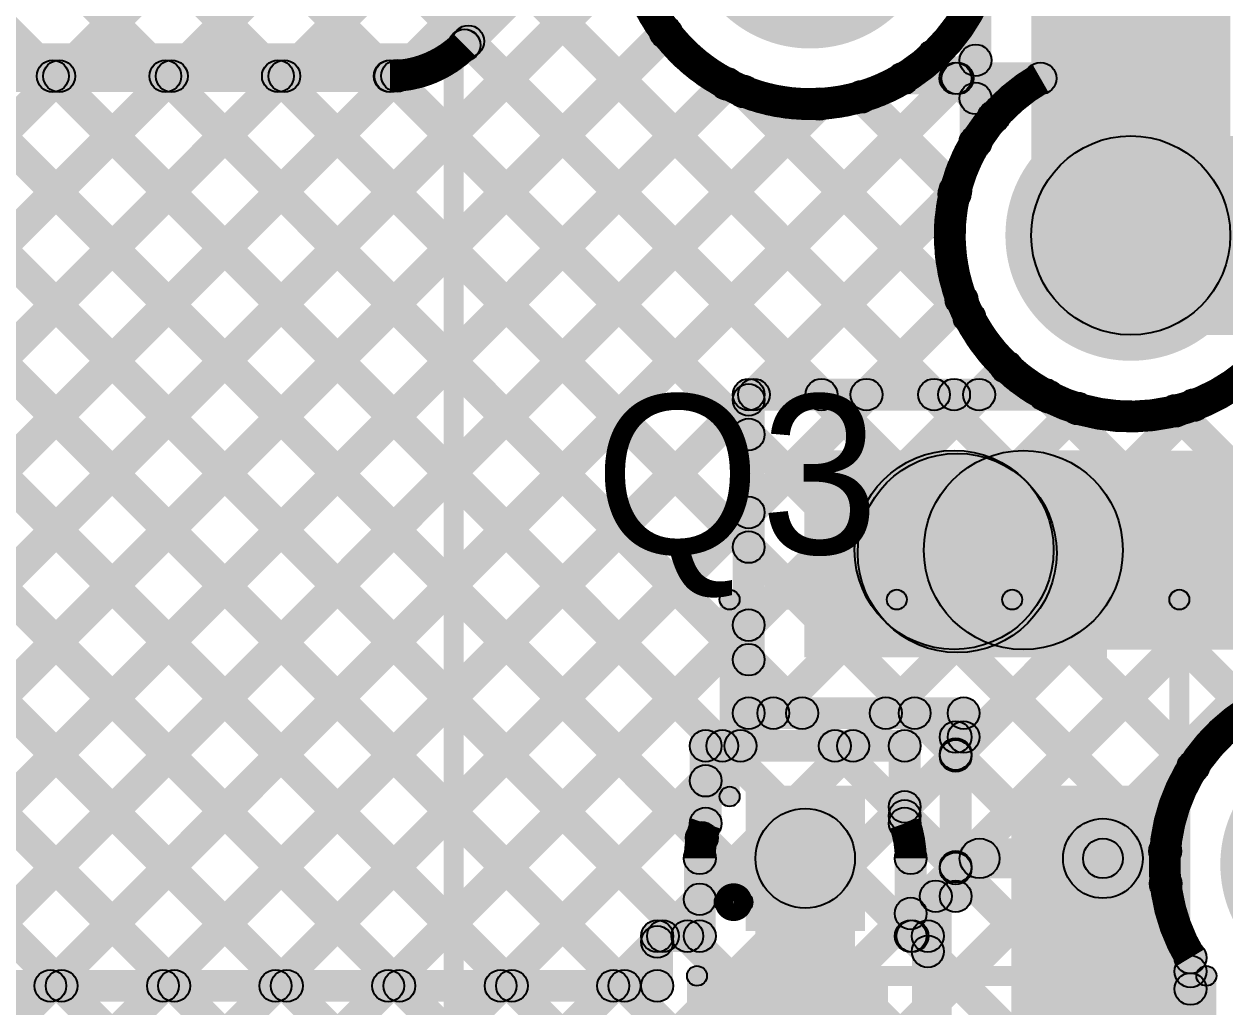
# Model space of a CAD drawing. Header units: millimetres. Extents: x 0.01 to 3.4, y 0.01 to 2.05.
# Drawn here: x 2.6519 to 2.9537, y 0.5452 to 0.7921 of the extents above; entities that cross this region are included whole.
import ezdxf

# ---------------------------------------------------------------- set-up
doc = ezdxf.new("R2010")
doc.units = ezdxf.units.MM
doc.header["$MEASUREMENT"] = 0
for name, color, linetype in [('BottomLayer', 5, 'Continuous'), ('TopLayer', 1, 'Continuous'), ('TopOverlay', 2, 'Continuous'), ('TopPaste', 8, 'Continuous'), ('TopSolder', 216, 'Continuous'), ('ViaHoleLayer', 16, 'Continuous')]:
    doc.layers.add(name, color=color, linetype=linetype)

# ---------------------------------------------------------------- blocks, each defined once
blk = doc.blocks.new('ESP8285_6')
at = {"layer": 'TopOverlay'}
h = blk.add_hatch(color=2, dxfattribs=at)
edge = h.paths.add_edge_path()
edge.add_arc((-0.16154, 1.61823), 0.0025, 0, 360)
h = blk.add_hatch(color=2, dxfattribs=at)
edge = h.paths.add_edge_path()
edge.add_arc((-0.16154, 1.61823), 0.0025, 0, 360)
for points in [[(-0.16154, 1.61573), (-0.16154, 1.62073), (0.567, 1.62073), (0.567, 1.61573)], [(-0.15904, -0.055), (-0.16404, -0.055), (-0.16404, 1.61823), (-0.15904, 1.61823)]]:
    blk.add_hatch(color=2, dxfattribs=at).paths.add_polyline_path(points)
blk.add_circle((-0.16154, 1.61823), 0.0025, dxfattribs=at)
blk.add_circle((-0.16154, 1.61823), 0.0025, dxfattribs=at)
blk = doc.blocks.new('RES_0805_52')
at = {"layer": 'TopLayer'}
for points in [[(-0.06, 0.025), (-0.02, 0.025), (-0.02, -0.025), (-0.06, -0.025)], [(0.02, 0.025), (0.06, 0.025), (0.06, -0.025), (0.02, -0.025)]]:
    blk.add_hatch(color=1, dxfattribs=at).paths.add_polyline_path(points)
at = {"layer": 'TopOverlay'}
h = blk.add_hatch(color=2, dxfattribs=at)
edge = h.paths.add_edge_path()
edge.add_arc((-0.064, 0.029), 0.0025, 0, 360)
h = blk.add_hatch(color=2, dxfattribs=at)
edge = h.paths.add_edge_path()
edge.add_arc((-0.064, 0.029), 0.0025, 0, 360)
for points in [[(0.064, 0.0315), (0.064, 0.0265), (-0.064, 0.0265), (-0.064, 0.0315)], [(-0.0665, 0.029), (-0.0615, 0.029), (-0.0615, -0.029), (-0.0665, -0.029)], [(0.0615, 0.029), (0.0665, 0.029), (0.0665, -0.029), (0.0615, -0.029)], [(0.064, -0.0265), (0.064, -0.0315), (-0.064, -0.0315), (-0.064, -0.0265)]]:
    blk.add_hatch(color=2, dxfattribs=at).paths.add_polyline_path(points)
h = blk.add_hatch(color=2, dxfattribs=at)
edge = h.paths.add_edge_path()
edge.add_arc((0.064, 0.029), 0.0025, 0, 360)
h = blk.add_hatch(color=2, dxfattribs=at)
edge = h.paths.add_edge_path()
edge.add_arc((0.064, 0.029), 0.0025, 0, 360)
h = blk.add_hatch(color=2, dxfattribs=at)
edge = h.paths.add_edge_path()
edge.add_arc((-0.064, -0.029), 0.0025, 0, 360)
h = blk.add_hatch(color=2, dxfattribs=at)
edge = h.paths.add_edge_path()
edge.add_arc((-0.064, -0.029), 0.0025, 0, 360)
h = blk.add_hatch(color=2, dxfattribs=at)
edge = h.paths.add_edge_path()
edge.add_arc((0.064, -0.029), 0.0025, 0, 360)
h = blk.add_hatch(color=2, dxfattribs=at)
edge = h.paths.add_edge_path()
edge.add_arc((0.064, -0.029), 0.0025, 0, 360)
at = {"layer": 'TopPaste'}
for points in [[(-0.06, 0.025), (-0.02, 0.025), (-0.02, -0.025), (-0.06, -0.025)], [(0.02, 0.025), (0.06, 0.025), (0.06, -0.025), (0.02, -0.025)]]:
    blk.add_hatch(color=8, dxfattribs=at).paths.add_polyline_path(points)
at = {"layer": 'TopSolder'}
for points in [[(-0.064, 0.029), (-0.016, 0.029), (-0.016, -0.029), (-0.064, -0.029)], [(0.016, 0.029), (0.064, 0.029), (0.064, -0.029), (0.016, -0.029)]]:
    blk.add_hatch(color=216, dxfattribs=at).paths.add_polyline_path(points)
at = {"layer": 'TopOverlay'}
for centre in [(-0.064, 0.029), (-0.064, 0.029), (0.064, 0.029), (0.064, 0.029), (-0.064, -0.029), (-0.064, -0.029), (0.064, -0.029), (0.064, -0.029)]:
    blk.add_circle(centre, 0.0025, dxfattribs=at)
blk = doc.blocks.new('SQ2308CES_T1_BE3_57')
at = {"layer": 'TopLayer'}
for points in [[(0.0264, 0.09173), (0.04841, 0.09173), (0.04841, 0.06323), (0.0264, 0.06323)], [(-0.011, 0.01425), (0.011, 0.01425), (0.011, -0.01425), (-0.011, -0.01425)], [(0.0638, 0.01425), (0.08581, 0.01425), (0.08581, -0.01425), (0.0638, -0.01425)]]:
    blk.add_hatch(color=1, dxfattribs=at).paths.add_polyline_path(points)
at = {"layer": 'TopOverlay'}
h = blk.add_hatch(color=2, dxfattribs=at)
edge = h.paths.add_edge_path()
edge.add_arc((-0.019, 0.065), 0.0025, 0, 360)
h = blk.add_hatch(color=2, dxfattribs=at)
edge = h.paths.add_edge_path()
edge.add_arc((-0.019, 0.065), 0.0025, 0, 360)
for points in [[(-0.019, 0.0625), (-0.019, 0.0675), (0.023, 0.0675), (0.023, 0.0625)], [(0.052, 0.0625), (0.052, 0.0675), (0.094, 0.0675), (0.094, 0.0625)], [(-0.0165, 0.01552), (-0.0215, 0.01552), (-0.0215, 0.065), (-0.0165, 0.065)], [(0.0965, 0.01552), (0.0915, 0.01552), (0.0915, 0.065), (0.0965, 0.065)]]:
    blk.add_hatch(color=2, dxfattribs=at).paths.add_polyline_path(points)
h = blk.add_hatch(color=2, dxfattribs=at)
edge = h.paths.add_edge_path()
edge.add_arc((0.023, 0.065), 0.0025, 0, 360)
h = blk.add_hatch(color=2, dxfattribs=at)
edge = h.paths.add_edge_path()
edge.add_arc((0.052, 0.065), 0.0025, 0, 360)
h = blk.add_hatch(color=2, dxfattribs=at)
edge = h.paths.add_edge_path()
edge.add_arc((0.094, 0.065), 0.0025, 0, 360)
h = blk.add_hatch(color=2, dxfattribs=at)
edge = h.paths.add_edge_path()
edge.add_arc((0.094, 0.065), 0.0025, 0, 360)
h = blk.add_hatch(color=2, dxfattribs=at)
edge = h.paths.add_edge_path()
edge.add_arc((-0.019, 0.01552), 0.0025, 0, 360)
h = blk.add_hatch(color=2, dxfattribs=at)
edge = h.paths.add_edge_path()
edge.add_arc((0.094, 0.01552), 0.0025, 0, 360)
h = blk.add_hatch(color=2, dxfattribs=at)
edge = h.paths.add_edge_path()
edge.add_arc((-0.02024, -0.011), 0.0025, 0, 360)
h = blk.add_hatch(color=2, dxfattribs=at)
edge = h.paths.add_edge_path()
edge.add_arc((-0.01576, -0.011), 0.0025, 0, 360)
at = {"layer": 'TopPaste'}
for points in [[(0.0264, 0.09173), (0.04841, 0.09173), (0.04841, 0.06323), (0.0264, 0.06323)], [(-0.011, 0.01425), (0.011, 0.01425), (0.011, -0.01425), (-0.011, -0.01425)], [(0.0638, 0.01425), (0.08581, 0.01425), (0.08581, -0.01425), (0.0638, -0.01425)]]:
    blk.add_hatch(color=8, dxfattribs=at).paths.add_polyline_path(points)
at = {"layer": 'TopSolder'}
for points in [[(0.0224, 0.09573), (0.05241, 0.09573), (0.05241, 0.05923), (0.0224, 0.05923)], [(-0.015, 0.01825), (0.015, 0.01825), (0.015, -0.01825), (-0.015, -0.01825)], [(0.0598, 0.01825), (0.08981, 0.01825), (0.08981, -0.01825), (0.0598, -0.01825)]]:
    blk.add_hatch(color=216, dxfattribs=at).paths.add_polyline_path(points)
at = {"layer": 'TopOverlay', "const_width": 0.005}
blk.add_lwpolyline([(-0.01576, -0.011, 1), (-0.02024, -0.011, 1)], format="xyb", close=True, dxfattribs=at)
at = {"layer": 'TopOverlay'}
for centre in [(-0.019, 0.065), (-0.019, 0.065), (0.023, 0.065), (0.052, 0.065), (0.094, 0.065), (0.094, 0.065), (-0.019, 0.01552), (0.094, 0.01552), (-0.02024, -0.011), (-0.01576, -0.011)]:
    blk.add_circle(centre, 0.0025, dxfattribs=at)

msp = doc.modelspace()

# ---------------------------------------------------------------- hatches: boundary and pattern name
at = {"layer": 'BottomLayer'}
for points in [[(2.40603, 1.16788), (2.41169, 1.17353), (2.96278, 0.62245), (2.95712, 0.61679)], [(2.39189, 1.15374), (2.39755, 1.15939), (2.94854, 0.6084), (2.94288, 0.60274)], [(2.37775, 1.13959), (2.3834, 1.14525), (2.94146, 0.5872), (2.9358, 0.58154)], [(2.36361, 1.12545), (2.36926, 1.13111), (2.94783, 0.55254), (2.94217, 0.54688)], [(2.34946, 1.11131), (2.35512, 1.11697), (2.94783, 0.52426), (2.94217, 0.5186)], [(2.33532, 1.09717), (2.34098, 1.10282), (2.94783, 0.49597), (2.94217, 0.49032)], [(2.32118, 1.08302), (2.32684, 1.08868), (2.94783, 0.46769), (2.94217, 0.46203)], [(2.39357, 0.11017), (2.38791, 0.11583), (3.35917, 1.08709), (3.36483, 1.08143)], [(2.30704, 1.06888), (2.31269, 1.07454), (2.94783, 0.4394), (2.94217, 0.43375)], [(2.2929, 1.05474), (2.29855, 1.0604), (2.94783, 0.41112), (2.94217, 0.40547)], [(2.42185, 0.11017), (2.4162, 0.11583), (3.35917, 1.0588), (3.36483, 1.05315)], [(2.27875, 1.0406), (2.28441, 1.04626), (2.94201, 0.38866), (2.93635, 0.383)], [(2.955, 0.739), (2.905, 0.739), (2.905, 1.04555), (2.955, 1.04555)], [(2.45014, 0.11017), (2.44448, 0.11583), (3.35917, 1.03052), (3.36483, 1.02486)], [(2.27717, 1.0139), (2.28283, 1.01955), (3.26355, 0.03883), (3.2579, 0.03317)], [(2.28362, 0.97916), (2.28928, 0.98482), (3.23527, 0.03883), (3.22961, 0.03317)], [(2.27702, 0.95749), (2.28267, 0.96314), (3.20699, 0.03883), (3.20133, 0.03317)], [(2.2631, 0.94311), (2.26876, 0.94877), (3.1787, 0.03883), (3.17304, 0.03317)], [(1.99759, 0.11017), (1.99193, 0.11583), (2.74397, 0.86787), (2.74963, 0.86221)], [(2.02587, 0.11017), (2.02022, 0.11583), (2.75812, 0.85373), (2.76377, 0.84807)], [(2.05416, 0.11017), (2.0485, 0.11583), (2.77226, 0.83959), (2.77792, 0.83393)], [(2.08244, 0.11017), (2.07678, 0.11583), (2.7864, 0.82545), (2.79206, 0.81979)], [(2.11073, 0.11017), (2.10507, 0.11583), (2.80054, 0.8113), (2.8062, 0.80565)], [(2.895, 0.76243), (2.887, 0.76243), (2.887, 0.79893), (2.895, 0.79893)], [(2.13901, 0.11017), (2.13335, 0.11583), (2.81034, 0.79281), (2.81599, 0.78716)], [(2.22386, 0.11017), (2.21821, 0.11583), (2.88817, 0.78579), (2.89383, 0.78014)], [(2.87753, 0.78123), (2.88318, 0.78689), (2.89383, 0.77625), (2.88817, 0.77059)], [(2.16729, 0.11017), (2.16164, 0.11583), (2.82568, 0.77987), (2.83134, 0.77422)], [(2.82989, 0.7723), (2.83555, 0.77796), (2.89225, 0.72126), (2.88659, 0.7156)], [(2.8595, 0.77098), (2.86515, 0.77664), (2.88874, 0.75305), (2.88308, 0.7474)], [(2.19558, 0.11017), (2.18992, 0.11583), (2.84893, 0.77483), (2.85458, 0.76918)], [(2.25215, 0.11017), (2.24649, 0.11583), (2.88288, 0.75222), (2.88853, 0.74656)], [(2.28043, 0.11017), (2.27477, 0.11583), (2.88463, 0.72569), (2.89029, 0.72003)], [(2.30872, 0.11017), (2.30306, 0.11583), (2.89596, 0.70873), (2.90162, 0.70307)], [(2.9066, 0.69559), (2.91226, 0.70125), (2.98426, 0.62925), (2.9786, 0.62359)], [(2.337, 0.11017), (2.33134, 0.11583), (2.91384, 0.69833), (2.9195, 0.69267)], [(2.36528, 0.11017), (2.35963, 0.11583), (2.94296, 0.69916), (2.94862, 0.6935)], [(2.9384, 0.69208), (2.94405, 0.69774), (3.36483, 0.27696), (3.35917, 0.27131)], [(2.47842, 0.11017), (2.47276, 0.11583), (2.93593, 0.579), (2.94159, 0.57334)], [(2.50671, 0.11017), (2.50105, 0.11583), (2.94217, 0.55695), (2.94783, 0.55129)], [(2.949, 0.40143), (2.941, 0.40143), (2.941, 0.55757), (2.949, 0.55757)]]:
    msp.add_hatch(color=5, dxfattribs=at).paths.add_polyline_path(points)
h = msp.add_hatch(color=5, dxfattribs=at)
edge = h.paths.add_edge_path()
edge.add_arc((2.84944, 0.81744), 0.0315, 0, 360)
h = msp.add_hatch(color=5, dxfattribs=at)
edge = h.paths.add_edge_path()
edge.add_arc((2.81316, 0.78998), 0.004, 0, 360)
h = msp.add_hatch(color=5, dxfattribs=at)
edge = h.paths.add_edge_path()
edge.add_arc((2.88036, 0.78406), 0.004, 0, 360)
h = msp.add_hatch(color=5, dxfattribs=at)
edge = h.paths.add_edge_path()
edge.add_arc((2.891, 0.78297), 0.004, 0, 360)
h = msp.add_hatch(color=5, dxfattribs=at)
edge = h.paths.add_edge_path()
edge.add_arc((2.82851, 0.77705), 0.004, 0, 360)
h = msp.add_hatch(color=5, dxfattribs=at)
edge = h.paths.add_edge_path()
edge.add_arc((2.83272, 0.77513), 0.004, 0, 360)
h = msp.add_hatch(color=5, dxfattribs=at)
edge = h.paths.add_edge_path()
edge.add_arc((2.85175, 0.772), 0.004, 0, 360)
h = msp.add_hatch(color=5, dxfattribs=at)
edge = h.paths.add_edge_path()
edge.add_arc((2.86233, 0.77381), 0.004, 0, 360)
h = msp.add_hatch(color=5, dxfattribs=at)
edge = h.paths.add_edge_path()
edge.add_arc((2.891, 0.77342), 0.004, 0, 360)
h = msp.add_hatch(color=5, dxfattribs=at)
edge = h.paths.add_edge_path()
edge.add_arc((2.93, 0.739), 0.0315, 0, 360)
h = msp.add_hatch(color=5, dxfattribs=at)
edge = h.paths.add_edge_path()
edge.add_arc((2.891, 0.76243), 0.004, 0, 360)
h = msp.add_hatch(color=5, dxfattribs=at)
edge = h.paths.add_edge_path()
edge.add_arc((2.891, 0.76243), 0.004, 0, 360)
h = msp.add_hatch(color=5, dxfattribs=at)
edge = h.paths.add_edge_path()
edge.add_arc((2.93, 0.739), 0.025, 0, 360)
h = msp.add_hatch(color=5, dxfattribs=at)
edge = h.paths.add_edge_path()
edge.add_arc((2.88571, 0.74939), 0.004, 0, 360)
h = msp.add_hatch(color=5, dxfattribs=at)
edge = h.paths.add_edge_path()
edge.add_arc((2.88591, 0.75022), 0.004, 0, 360)
h = msp.add_hatch(color=5, dxfattribs=at)
edge = h.paths.add_edge_path()
edge.add_arc((2.88746, 0.72286), 0.004, 0, 360)
h = msp.add_hatch(color=5, dxfattribs=at)
edge = h.paths.add_edge_path()
edge.add_arc((2.88942, 0.71843), 0.004, 0, 360)
h = msp.add_hatch(color=5, dxfattribs=at)
edge = h.paths.add_edge_path()
edge.add_arc((2.89879, 0.7059), 0.004, 0, 360)
h = msp.add_hatch(color=5, dxfattribs=at)
edge = h.paths.add_edge_path()
edge.add_arc((2.90943, 0.69842), 0.004, 0, 360)
h = msp.add_hatch(color=5, dxfattribs=at)
edge = h.paths.add_edge_path()
edge.add_arc((2.94579, 0.69633), 0.004, 0, 360)
h = msp.add_hatch(color=5, dxfattribs=at)
edge = h.paths.add_edge_path()
edge.add_arc((2.91667, 0.6955), 0.004, 0, 360)
h = msp.add_hatch(color=5, dxfattribs=at)
edge = h.paths.add_edge_path()
edge.add_arc((2.94122, 0.69491), 0.004, 0, 360)
h = msp.add_hatch(color=5, dxfattribs=at)
edge = h.paths.add_edge_path()
edge.add_arc((2.94571, 0.60557), 0.004, 0, 360)
h = msp.add_hatch(color=5, dxfattribs=at)
edge = h.paths.add_edge_path()
edge.add_arc((2.984, 0.581), 0.0315, 0, 360)
h = msp.add_hatch(color=5, dxfattribs=at)
edge = h.paths.add_edge_path()
edge.add_arc((2.93863, 0.58437), 0.004, 0, 360)
h = msp.add_hatch(color=5, dxfattribs=at)
edge = h.paths.add_edge_path()
edge.add_arc((2.93876, 0.57617), 0.004, 0, 360)
h = msp.add_hatch(color=5, dxfattribs=at)
edge = h.paths.add_edge_path()
edge.add_arc((2.945, 0.55757), 0.004, 0, 360)
h = msp.add_hatch(color=5, dxfattribs=at)
edge = h.paths.add_edge_path()
edge.add_arc((2.945, 0.55757), 0.004, 0, 360)
h = msp.add_hatch(color=5, dxfattribs=at)
edge = h.paths.add_edge_path()
edge.add_arc((2.945, 0.55412), 0.004, 0, 360)
h = msp.add_hatch(color=5, dxfattribs=at)
edge = h.paths.add_edge_path()
edge.add_arc((2.945, 0.54971), 0.004, 0, 360)
at = {"layer": 'TopLayer'}
h = msp.add_hatch(color=1, dxfattribs=at)
edge = h.paths.add_edge_path()
edge.add_arc((2.84944, 0.81744), 0.0315, 0, 360)
for points in [[(2.76543, 0.78397), (2.75977, 0.78962), (2.80285, 0.8327), (2.80851, 0.82704)], [(2.54823, 0.54767), (2.54257, 0.55333), (2.80178, 0.81254), (2.80744, 0.80688)], [(2.77486, 0.79905), (2.78051, 0.80471), (2.88339, 0.70183), (2.87774, 0.69617)], [(2.57651, 0.54767), (2.57085, 0.55333), (2.81034, 0.79281), (2.81599, 0.78716)], [(2.76071, 0.78491), (2.76637, 0.79057), (2.85511, 0.70183), (2.84945, 0.69617)], [(2.2255, 0.775), (2.2255, 0.783), (2.74383, 0.783), (2.74383, 0.775)], [(2.43509, 0.54767), (2.42943, 0.55333), (2.65793, 0.78183), (2.66359, 0.77617)], [(2.43004, 0.77617), (2.4357, 0.78183), (2.6642, 0.55333), (2.65854, 0.54767)], [(2.46337, 0.54767), (2.45772, 0.55333), (2.68622, 0.78183), (2.69187, 0.77617)], [(2.45833, 0.77617), (2.46399, 0.78183), (2.69249, 0.55333), (2.68683, 0.54767)], [(2.49166, 0.54767), (2.486, 0.55333), (2.7145, 0.78183), (2.72016, 0.77617)], [(2.48661, 0.77617), (2.49227, 0.78183), (2.72077, 0.55333), (2.71511, 0.54767)], [(2.51994, 0.54767), (2.51428, 0.55333), (2.74285, 0.78189), (2.74851, 0.77624)], [(2.5149, 0.77617), (2.52055, 0.78183), (2.74905, 0.55333), (2.7434, 0.54767)], [(2.54318, 0.77617), (2.54884, 0.78183), (2.77734, 0.55333), (2.77168, 0.54767)], [(2.57147, 0.77617), (2.57712, 0.78183), (2.80562, 0.55333), (2.79997, 0.54767)], [(2.59975, 0.77617), (2.6054, 0.78183), (2.8214, 0.56583), (2.81575, 0.56017)], [(2.62803, 0.77617), (2.63369, 0.78183), (2.82503, 0.59049), (2.81937, 0.58483)], [(2.65632, 0.77617), (2.66197, 0.78183), (2.8302, 0.6136), (2.82454, 0.60794)], [(2.6846, 0.77617), (2.69026, 0.78183), (2.83683, 0.63526), (2.83117, 0.6296)], [(2.71288, 0.77617), (2.71854, 0.78183), (2.83683, 0.66354), (2.83117, 0.65788)], [(2.74117, 0.77617), (2.74683, 0.78183), (2.83683, 0.69183), (2.83117, 0.68617)], [(2.87287, 0.77444), (2.87287, 0.78244), (2.90732, 0.78244), (2.90732, 0.77444)], [(2.60479, 0.54767), (2.59914, 0.55333), (2.82568, 0.77987), (2.83134, 0.77422)], [(2.66136, 0.54767), (2.65571, 0.55333), (2.88365, 0.78127), (2.8893, 0.77561)], [(2.88315, 0.77561), (2.88881, 0.78127), (2.89845, 0.77163), (2.89279, 0.76597)], [(2.82989, 0.7723), (2.83555, 0.77796), (2.89225, 0.72126), (2.88659, 0.7156)], [(2.8595, 0.77098), (2.86515, 0.77664), (2.88874, 0.75305), (2.88308, 0.7474)], [(2.63308, 0.54767), (2.62742, 0.55333), (2.84893, 0.77483), (2.85458, 0.76918)], [(2.92995, 0.714), (2.93005, 0.764), (3.09605, 0.7637), (3.09595, 0.7137)], [(2.83815, 0.69617), (2.83249, 0.70183), (2.88288, 0.75222), (2.88853, 0.74656)], [(2.86643, 0.69617), (2.86077, 0.70183), (2.88463, 0.72569), (2.89029, 0.72003)], [(2.89472, 0.69617), (2.88906, 0.70183), (2.89596, 0.70873), (2.90162, 0.70307)], [(2.68965, 0.54767), (2.68399, 0.55333), (2.83117, 0.70051), (2.83683, 0.69485)], [(2.834, 0.695), (2.834, 0.703), (2.8856, 0.703), (2.8856, 0.695)], [(2.8856, 0.695), (2.8856, 0.703), (2.90832, 0.703), (2.90832, 0.695)], [(2.838, 0.619), (2.83, 0.619), (2.83, 0.699), (2.838, 0.699)], [(2.848, 0.633), (2.924, 0.633), (2.924, 0.685), (2.848, 0.685)], [(2.903, 0.63496), (2.903, 0.68496), (3.096, 0.68496), (3.096, 0.63496)], [(2.86792, 0.64232), (2.90328, 0.67768), (2.90406, 0.6769), (2.8687, 0.64154)], [(2.71793, 0.54767), (2.71227, 0.55333), (2.83117, 0.67223), (2.83683, 0.66657)], [(2.74622, 0.54767), (2.74056, 0.55333), (2.83117, 0.64394), (2.83683, 0.63828)], [(2.83477, 0.60794), (2.82911, 0.6136), (2.83734, 0.62183), (2.843, 0.61617)], [(2.834, 0.615), (2.834, 0.623), (2.888, 0.623), (2.888, 0.615)], [(2.8446, 0.61617), (2.85026, 0.62183), (2.85849, 0.6136), (2.85283, 0.60794)], [(2.86306, 0.60794), (2.8574, 0.6136), (2.86563, 0.62183), (2.87128, 0.61617)], [(2.87288, 0.61617), (2.87854, 0.62183), (2.88883, 0.61154), (2.88317, 0.60588)], [(2.892, 0.613), (2.884, 0.613), (2.884, 0.619), (2.892, 0.619)], [(2.82319, 0.60677), (2.82319, 0.61477), (2.8732, 0.61477), (2.8732, 0.60677)], [(2.89, 0.573), (2.882, 0.573), (2.882, 0.613), (2.89, 0.613)], [(2.82719, 0.5913), (2.81919, 0.5913), (2.81919, 0.61077), (2.82719, 0.61077)], [(2.8772, 0.5913), (2.8692, 0.5913), (2.8692, 0.61077), (2.8772, 0.61077)], [(2.87603, 0.59263), (2.87037, 0.59829), (2.88317, 0.61109), (2.88883, 0.60543)], [(2.7745, 0.54767), (2.76884, 0.55333), (2.82036, 0.60485), (2.82602, 0.59919)], [(2.9, 0.497), (2.945, 0.497), (2.945, 0.599), (2.9, 0.599)], [(2.87037, 0.5904), (2.87603, 0.59606), (2.88883, 0.58326), (2.88317, 0.5776)], [(2.892, 0.57752), (2.892, 0.58752), (2.923, 0.58752), (2.923, 0.57752)], [(2.8257, 0.563), (2.8177, 0.563), (2.8177, 0.58252), (2.8257, 0.58252)], [(2.8607, 0.5272), (2.8357, 0.5272), (2.8357, 0.58252), (2.8607, 0.58252)], [(2.8787, 0.563), (2.8707, 0.563), (2.8707, 0.58252), (2.8787, 0.58252)], [(2.87753, 0.56584), (2.87187, 0.5715), (2.88317, 0.5828), (2.88883, 0.57715)], [(2.933, 0.526), (2.913, 0.526), (2.913, 0.58252), (2.933, 0.58252)], [(2.881, 0.569), (2.881, 0.577), (2.886, 0.577), (2.886, 0.569)], [(2.81528, 0.56017), (2.80963, 0.56583), (2.81887, 0.57507), (2.82453, 0.56941)], [(2.885, 0.475), (2.877, 0.475), (2.877, 0.573), (2.885, 0.573)], [(2.80278, 0.54767), (2.79713, 0.55333), (2.80817, 0.56437), (2.81383, 0.55872)], [(2.811, 0.559), (2.811, 0.567), (2.8217, 0.567), (2.8217, 0.559)], [(2.87232, 0.56017), (2.87797, 0.56583), (2.88183, 0.56197), (2.87617, 0.55632)], [(2.8747, 0.559), (2.8747, 0.567), (2.879, 0.567), (2.879, 0.559)], [(2.815, 0.5505), (2.807, 0.5505), (2.807, 0.563), (2.815, 0.563)], [(2.883, 0.485), (2.875, 0.485), (2.875, 0.563), (2.883, 0.563)], [(2.30191, 0.5465), (2.30191, 0.5545), (2.811, 0.5545), (2.811, 0.5465)]]:
    msp.add_hatch(color=1, dxfattribs=at).paths.add_polyline_path(points)
h = msp.add_hatch(color=1, dxfattribs=at)
edge = h.paths.add_edge_path()
edge.add_arc((2.81316, 0.78998), 0.004, 0, 360)
h = msp.add_hatch(color=1, dxfattribs=at)
edge = h.paths.add_edge_path()
edge.add_arc((2.76257, 0.78676), 0.004, 0, 360)
h = msp.add_hatch(color=1, dxfattribs=at)
edge = h.paths.add_edge_path()
edge.add_arc((2.7626, 0.7868), 0.004, 0, 360)
h = msp.add_hatch(color=1, dxfattribs=at)
edge = h.paths.add_edge_path()
edge.add_arc((2.7626, 0.7868), 0.004, 0, 360)
h = msp.add_hatch(color=1, dxfattribs=at)
edge = h.paths.add_edge_path()
edge.add_arc((2.76354, 0.78774), 0.004, 0, 360)
h = msp.add_hatch(color=1, dxfattribs=at)
edge = h.paths.add_edge_path()
edge.add_arc((2.65914, 0.779), 0.004, 0, 360)
h = msp.add_hatch(color=1, dxfattribs=at)
edge = h.paths.add_edge_path()
edge.add_arc((2.66076, 0.779), 0.004, 0, 360)
h = msp.add_hatch(color=1, dxfattribs=at)
edge = h.paths.add_edge_path()
edge.add_arc((2.68743, 0.779), 0.004, 0, 360)
h = msp.add_hatch(color=1, dxfattribs=at)
edge = h.paths.add_edge_path()
edge.add_arc((2.68904, 0.779), 0.004, 0, 360)
h = msp.add_hatch(color=1, dxfattribs=at)
edge = h.paths.add_edge_path()
edge.add_arc((2.71571, 0.779), 0.004, 0, 360)
h = msp.add_hatch(color=1, dxfattribs=at)
edge = h.paths.add_edge_path()
edge.add_arc((2.71733, 0.779), 0.004, 0, 360)
h = msp.add_hatch(color=1, dxfattribs=at)
edge = h.paths.add_edge_path()
edge.add_arc((2.74383, 0.779), 0.004, 0, 360)
h = msp.add_hatch(color=1, dxfattribs=at)
edge = h.paths.add_edge_path()
edge.add_arc((2.74383, 0.779), 0.004, 0, 360)
h = msp.add_hatch(color=1, dxfattribs=at)
edge = h.paths.add_edge_path()
edge.add_arc((2.74383, 0.779), 0.004, 0, 360)
h = msp.add_hatch(color=1, dxfattribs=at)
edge = h.paths.add_edge_path()
edge.add_arc((2.744, 0.779), 0.004, 0, 360)
h = msp.add_hatch(color=1, dxfattribs=at)
edge = h.paths.add_edge_path()
edge.add_arc((2.74568, 0.77906), 0.004, 0, 360)
h = msp.add_hatch(color=1, dxfattribs=at)
edge = h.paths.add_edge_path()
edge.add_arc((2.87287, 0.77844), 0.004, 0, 360)
h = msp.add_hatch(color=1, dxfattribs=at)
edge = h.paths.add_edge_path()
edge.add_arc((2.87287, 0.77844), 0.004, 0, 360)
h = msp.add_hatch(color=1, dxfattribs=at)
edge = h.paths.add_edge_path()
edge.add_arc((2.88598, 0.77844), 0.004, 0, 360)
h = msp.add_hatch(color=1, dxfattribs=at)
edge = h.paths.add_edge_path()
edge.add_arc((2.88647, 0.77844), 0.004, 0, 360)
h = msp.add_hatch(color=1, dxfattribs=at)
edge = h.paths.add_edge_path()
edge.add_arc((2.90732, 0.77844), 0.004, 0, 360)
h = msp.add_hatch(color=1, dxfattribs=at)
edge = h.paths.add_edge_path()
edge.add_arc((2.90732, 0.77844), 0.004, 0, 360)
h = msp.add_hatch(color=1, dxfattribs=at)
edge = h.paths.add_edge_path()
edge.add_arc((2.82851, 0.77705), 0.004, 0, 360)
h = msp.add_hatch(color=1, dxfattribs=at)
edge = h.paths.add_edge_path()
edge.add_arc((2.83272, 0.77513), 0.004, 0, 360)
h = msp.add_hatch(color=1, dxfattribs=at)
edge = h.paths.add_edge_path()
edge.add_arc((2.85175, 0.772), 0.004, 0, 360)
h = msp.add_hatch(color=1, dxfattribs=at)
edge = h.paths.add_edge_path()
edge.add_arc((2.86233, 0.77381), 0.004, 0, 360)
h = msp.add_hatch(color=1, dxfattribs=at)
edge = h.paths.add_edge_path()
edge.add_arc((2.89562, 0.7688), 0.004, 0, 360)
h = msp.add_hatch(color=1, dxfattribs=at)
edge = h.paths.add_edge_path()
edge.add_arc((2.93, 0.739), 0.0315, 0, 360)
h = msp.add_hatch(color=1, dxfattribs=at)
edge = h.paths.add_edge_path()
edge.add_arc((2.93, 0.739), 0.025, 0, 360)
h = msp.add_hatch(color=1, dxfattribs=at)
edge = h.paths.add_edge_path()
edge.add_arc((2.88571, 0.74939), 0.004, 0, 360)
h = msp.add_hatch(color=1, dxfattribs=at)
edge = h.paths.add_edge_path()
edge.add_arc((2.88591, 0.75022), 0.004, 0, 360)
h = msp.add_hatch(color=1, dxfattribs=at)
edge = h.paths.add_edge_path()
edge.add_arc((2.88746, 0.72286), 0.004, 0, 360)
h = msp.add_hatch(color=1, dxfattribs=at)
edge = h.paths.add_edge_path()
edge.add_arc((2.88942, 0.71843), 0.004, 0, 360)
h = msp.add_hatch(color=1, dxfattribs=at)
edge = h.paths.add_edge_path()
edge.add_arc((2.89879, 0.7059), 0.004, 0, 360)
h = msp.add_hatch(color=1, dxfattribs=at)
edge = h.paths.add_edge_path()
edge.add_arc((2.834, 0.699), 0.004, 0, 360)
h = msp.add_hatch(color=1, dxfattribs=at)
edge = h.paths.add_edge_path()
edge.add_arc((2.834, 0.699), 0.004, 0, 360)
h = msp.add_hatch(color=1, dxfattribs=at)
edge = h.paths.add_edge_path()
edge.add_arc((2.834, 0.69768), 0.004, 0, 360)
h = msp.add_hatch(color=1, dxfattribs=at)
edge = h.paths.add_edge_path()
edge.add_arc((2.83532, 0.699), 0.004, 0, 360)
h = msp.add_hatch(color=1, dxfattribs=at)
edge = h.paths.add_edge_path()
edge.add_arc((2.85228, 0.699), 0.004, 0, 360)
h = msp.add_hatch(color=1, dxfattribs=at)
edge = h.paths.add_edge_path()
edge.add_arc((2.8636, 0.699), 0.004, 0, 360)
h = msp.add_hatch(color=1, dxfattribs=at)
edge = h.paths.add_edge_path()
edge.add_arc((2.88057, 0.699), 0.004, 0, 360)
h = msp.add_hatch(color=1, dxfattribs=at)
edge = h.paths.add_edge_path()
edge.add_arc((2.8856, 0.699), 0.004, 0, 360)
h = msp.add_hatch(color=1, dxfattribs=at)
edge = h.paths.add_edge_path()
edge.add_arc((2.8856, 0.699), 0.004, 0, 360)
h = msp.add_hatch(color=1, dxfattribs=at)
edge = h.paths.add_edge_path()
edge.add_arc((2.89189, 0.699), 0.004, 0, 360)
h = msp.add_hatch(color=1, dxfattribs=at)
edge = h.paths.add_edge_path()
edge.add_arc((2.90832, 0.699), 0.004, 0, 360)
h = msp.add_hatch(color=1, dxfattribs=at)
edge = h.paths.add_edge_path()
edge.add_arc((2.90832, 0.699), 0.004, 0, 360)
h = msp.add_hatch(color=1, dxfattribs=at)
edge = h.paths.add_edge_path()
edge.add_arc((2.834, 0.689), 0.004, 0, 360)
h = msp.add_hatch(color=1, dxfattribs=at)
edge = h.paths.add_edge_path()
edge.add_arc((2.8856, 0.66), 0.025, 0, 360)
h = msp.add_hatch(color=1, dxfattribs=at)
edge = h.paths.add_edge_path()
edge.add_arc((2.88638, 0.65922), 0.025, 0, 360)
h = msp.add_hatch(color=1, dxfattribs=at)
edge = h.paths.add_edge_path()
edge.add_arc((2.903, 0.65996), 0.025, 0, 360)
h = msp.add_hatch(color=1, dxfattribs=at)
edge = h.paths.add_edge_path()
edge.add_arc((2.834, 0.6694), 0.004, 0, 360)
h = msp.add_hatch(color=1, dxfattribs=at)
edge = h.paths.add_edge_path()
edge.add_arc((2.834, 0.66071), 0.004, 0, 360)
h = msp.add_hatch(color=1, dxfattribs=at)
edge = h.paths.add_edge_path()
edge.add_arc((2.834, 0.64111), 0.004, 0, 360)
h = msp.add_hatch(color=1, dxfattribs=at)
edge = h.paths.add_edge_path()
edge.add_arc((2.834, 0.63243), 0.004, 0, 360)
h = msp.add_hatch(color=1, dxfattribs=at)
edge = h.paths.add_edge_path()
edge.add_arc((2.834, 0.619), 0.004, 0, 360)
h = msp.add_hatch(color=1, dxfattribs=at)
edge = h.paths.add_edge_path()
edge.add_arc((2.834, 0.619), 0.004, 0, 360)
h = msp.add_hatch(color=1, dxfattribs=at)
edge = h.paths.add_edge_path()
edge.add_arc((2.84017, 0.619), 0.004, 0, 360)
h = msp.add_hatch(color=1, dxfattribs=at)
edge = h.paths.add_edge_path()
edge.add_arc((2.84743, 0.619), 0.004, 0, 360)
h = msp.add_hatch(color=1, dxfattribs=at)
edge = h.paths.add_edge_path()
edge.add_arc((2.86846, 0.619), 0.004, 0, 360)
h = msp.add_hatch(color=1, dxfattribs=at)
edge = h.paths.add_edge_path()
edge.add_arc((2.87571, 0.619), 0.004, 0, 360)
h = msp.add_hatch(color=1, dxfattribs=at)
edge = h.paths.add_edge_path()
edge.add_arc((2.888, 0.619), 0.004, 0, 360)
h = msp.add_hatch(color=1, dxfattribs=at)
edge = h.paths.add_edge_path()
edge.add_arc((2.888, 0.619), 0.004, 0, 360)
h = msp.add_hatch(color=1, dxfattribs=at)
edge = h.paths.add_edge_path()
edge.add_arc((2.886, 0.613), 0.004, 0, 360)
h = msp.add_hatch(color=1, dxfattribs=at)
edge = h.paths.add_edge_path()
edge.add_arc((2.888, 0.613), 0.004, 0, 360)
h = msp.add_hatch(color=1, dxfattribs=at)
edge = h.paths.add_edge_path()
edge.add_arc((2.82319, 0.61077), 0.004, 0, 360)
h = msp.add_hatch(color=1, dxfattribs=at)
edge = h.paths.add_edge_path()
edge.add_arc((2.82319, 0.61077), 0.004, 0, 360)
h = msp.add_hatch(color=1, dxfattribs=at)
edge = h.paths.add_edge_path()
edge.add_arc((2.82737, 0.61077), 0.004, 0, 360)
h = msp.add_hatch(color=1, dxfattribs=at)
edge = h.paths.add_edge_path()
edge.add_arc((2.83194, 0.61077), 0.004, 0, 360)
h = msp.add_hatch(color=1, dxfattribs=at)
edge = h.paths.add_edge_path()
edge.add_arc((2.85566, 0.61077), 0.004, 0, 360)
h = msp.add_hatch(color=1, dxfattribs=at)
edge = h.paths.add_edge_path()
edge.add_arc((2.86023, 0.61077), 0.004, 0, 360)
h = msp.add_hatch(color=1, dxfattribs=at)
edge = h.paths.add_edge_path()
edge.add_arc((2.8732, 0.61077), 0.004, 0, 360)
h = msp.add_hatch(color=1, dxfattribs=at)
edge = h.paths.add_edge_path()
edge.add_arc((2.8732, 0.61077), 0.004, 0, 360)
h = msp.add_hatch(color=1, dxfattribs=at)
edge = h.paths.add_edge_path()
edge.add_arc((2.886, 0.60871), 0.004, 0, 360)
h = msp.add_hatch(color=1, dxfattribs=at)
edge = h.paths.add_edge_path()
edge.add_arc((2.886, 0.60826), 0.004, 0, 360)
h = msp.add_hatch(color=1, dxfattribs=at)
edge = h.paths.add_edge_path()
edge.add_arc((2.984, 0.581), 0.0315, 0, 360)
h = msp.add_hatch(color=1, dxfattribs=at)
edge = h.paths.add_edge_path()
edge.add_arc((2.82319, 0.60202), 0.004, 0, 360)
h = msp.add_hatch(color=1, dxfattribs=at)
edge = h.paths.add_edge_path()
edge.add_arc((2.8732, 0.59546), 0.004, 0, 360)
h = msp.add_hatch(color=1, dxfattribs=at)
edge = h.paths.add_edge_path()
edge.add_arc((2.82319, 0.5913), 0.004, 0, 360)
h = msp.add_hatch(color=1, dxfattribs=at)
edge = h.paths.add_edge_path()
edge.add_arc((2.82319, 0.5913), 0.004, 0, 360)
h = msp.add_hatch(color=1, dxfattribs=at)
edge = h.paths.add_edge_path()
edge.add_arc((2.8482, 0.58252), 0.0125, 0, 360)
h = msp.add_hatch(color=1, dxfattribs=at)
edge = h.paths.add_edge_path()
edge.add_arc((2.8732, 0.59323), 0.004, 0, 360)
h = msp.add_hatch(color=1, dxfattribs=at)
edge = h.paths.add_edge_path()
edge.add_arc((2.8732, 0.5913), 0.004, 0, 360)
h = msp.add_hatch(color=1, dxfattribs=at)
edge = h.paths.add_edge_path()
edge.add_arc((2.8732, 0.5913), 0.004, 0, 360)
h = msp.add_hatch(color=1, dxfattribs=at)
edge = h.paths.add_edge_path()
edge.add_arc((2.8222, 0.58766), 0.004, 0, 360)
h = msp.add_hatch(color=1, dxfattribs=at)
edge = h.paths.add_edge_path()
edge.add_arc((2.923, 0.58252), 0.01, 0, 360)
h = msp.add_hatch(color=1, dxfattribs=at)
edge = h.paths.add_edge_path()
edge.add_arc((2.8217, 0.58252), 0.004, 0, 360)
h = msp.add_hatch(color=1, dxfattribs=at)
edge = h.paths.add_edge_path()
edge.add_arc((2.8217, 0.58252), 0.004, 0, 360)
h = msp.add_hatch(color=1, dxfattribs=at)
edge = h.paths.add_edge_path()
edge.add_arc((2.8747, 0.58252), 0.004, 0, 360)
h = msp.add_hatch(color=1, dxfattribs=at)
edge = h.paths.add_edge_path()
edge.add_arc((2.8747, 0.58252), 0.004, 0, 360)
h = msp.add_hatch(color=1, dxfattribs=at)
edge = h.paths.add_edge_path()
edge.add_arc((2.892, 0.58252), 0.005, 0, 360)
h = msp.add_hatch(color=1, dxfattribs=at)
edge = h.paths.add_edge_path()
edge.add_arc((2.923, 0.58252), 0.005, 0, 360)
h = msp.add_hatch(color=1, dxfattribs=at)
edge = h.paths.add_edge_path()
edge.add_arc((2.886, 0.58043), 0.004, 0, 360)
h = msp.add_hatch(color=1, dxfattribs=at)
edge = h.paths.add_edge_path()
edge.add_arc((2.886, 0.57998), 0.004, 0, 360)
h = msp.add_hatch(color=1, dxfattribs=at)
edge = h.paths.add_edge_path()
edge.add_arc((2.881, 0.573), 0.004, 0, 360)
h = msp.add_hatch(color=1, dxfattribs=at)
edge = h.paths.add_edge_path()
edge.add_arc((2.881, 0.573), 0.004, 0, 360)
h = msp.add_hatch(color=1, dxfattribs=at)
edge = h.paths.add_edge_path()
edge.add_arc((2.886, 0.573), 0.004, 0, 360)
h = msp.add_hatch(color=1, dxfattribs=at)
edge = h.paths.add_edge_path()
edge.add_arc((2.886, 0.573), 0.004, 0, 360)
h = msp.add_hatch(color=1, dxfattribs=at)
edge = h.paths.add_edge_path()
edge.add_arc((2.8217, 0.57224), 0.004, 0, 360)
h = msp.add_hatch(color=1, dxfattribs=at)
edge = h.paths.add_edge_path()
edge.add_arc((2.8747, 0.56867), 0.004, 0, 360)
h = msp.add_hatch(color=1, dxfattribs=at)
edge = h.paths.add_edge_path()
edge.add_arc((2.811, 0.563), 0.004, 0, 360)
h = msp.add_hatch(color=1, dxfattribs=at)
edge = h.paths.add_edge_path()
edge.add_arc((2.811, 0.563), 0.004, 0, 360)
h = msp.add_hatch(color=1, dxfattribs=at)
edge = h.paths.add_edge_path()
edge.add_arc((2.811, 0.56154), 0.004, 0, 360)
h = msp.add_hatch(color=1, dxfattribs=at)
edge = h.paths.add_edge_path()
edge.add_arc((2.81246, 0.563), 0.004, 0, 360)
h = msp.add_hatch(color=1, dxfattribs=at)
edge = h.paths.add_edge_path()
edge.add_arc((2.81858, 0.563), 0.004, 0, 360)
h = msp.add_hatch(color=1, dxfattribs=at)
edge = h.paths.add_edge_path()
edge.add_arc((2.8217, 0.563), 0.004, 0, 360)
h = msp.add_hatch(color=1, dxfattribs=at)
edge = h.paths.add_edge_path()
edge.add_arc((2.8217, 0.563), 0.004, 0, 360)
h = msp.add_hatch(color=1, dxfattribs=at)
edge = h.paths.add_edge_path()
edge.add_arc((2.8747, 0.563), 0.004, 0, 360)
h = msp.add_hatch(color=1, dxfattribs=at)
edge = h.paths.add_edge_path()
edge.add_arc((2.8747, 0.563), 0.004, 0, 360)
h = msp.add_hatch(color=1, dxfattribs=at)
edge = h.paths.add_edge_path()
edge.add_arc((2.87514, 0.563), 0.004, 0, 360)
h = msp.add_hatch(color=1, dxfattribs=at)
edge = h.paths.add_edge_path()
edge.add_arc((2.879, 0.563), 0.004, 0, 360)
h = msp.add_hatch(color=1, dxfattribs=at)
edge = h.paths.add_edge_path()
edge.add_arc((2.879, 0.563), 0.004, 0, 360)
h = msp.add_hatch(color=1, dxfattribs=at)
edge = h.paths.add_edge_path()
edge.add_arc((2.879, 0.55914), 0.004, 0, 360)
h = msp.add_hatch(color=1, dxfattribs=at)
edge = h.paths.add_edge_path()
edge.add_arc((2.65853, 0.5505), 0.004, 0, 360)
h = msp.add_hatch(color=1, dxfattribs=at)
edge = h.paths.add_edge_path()
edge.add_arc((2.66137, 0.5505), 0.004, 0, 360)
h = msp.add_hatch(color=1, dxfattribs=at)
edge = h.paths.add_edge_path()
edge.add_arc((2.68682, 0.5505), 0.004, 0, 360)
h = msp.add_hatch(color=1, dxfattribs=at)
edge = h.paths.add_edge_path()
edge.add_arc((2.68966, 0.5505), 0.004, 0, 360)
h = msp.add_hatch(color=1, dxfattribs=at)
edge = h.paths.add_edge_path()
edge.add_arc((2.7151, 0.5505), 0.004, 0, 360)
h = msp.add_hatch(color=1, dxfattribs=at)
edge = h.paths.add_edge_path()
edge.add_arc((2.71794, 0.5505), 0.004, 0, 360)
h = msp.add_hatch(color=1, dxfattribs=at)
edge = h.paths.add_edge_path()
edge.add_arc((2.74339, 0.5505), 0.004, 0, 360)
h = msp.add_hatch(color=1, dxfattribs=at)
edge = h.paths.add_edge_path()
edge.add_arc((2.74623, 0.5505), 0.004, 0, 360)
h = msp.add_hatch(color=1, dxfattribs=at)
edge = h.paths.add_edge_path()
edge.add_arc((2.77167, 0.5505), 0.004, 0, 360)
h = msp.add_hatch(color=1, dxfattribs=at)
edge = h.paths.add_edge_path()
edge.add_arc((2.77451, 0.5505), 0.004, 0, 360)
h = msp.add_hatch(color=1, dxfattribs=at)
edge = h.paths.add_edge_path()
edge.add_arc((2.79996, 0.5505), 0.004, 0, 360)
h = msp.add_hatch(color=1, dxfattribs=at)
edge = h.paths.add_edge_path()
edge.add_arc((2.80279, 0.5505), 0.004, 0, 360)
h = msp.add_hatch(color=1, dxfattribs=at)
edge = h.paths.add_edge_path()
edge.add_arc((2.811, 0.5505), 0.004, 0, 360)
h = msp.add_hatch(color=1, dxfattribs=at)
edge = h.paths.add_edge_path()
edge.add_arc((2.811, 0.5505), 0.004, 0, 360)
at = {"layer": 'ViaHoleLayer'}
h = msp.add_hatch(color=16, dxfattribs=at)
edge = h.paths.add_edge_path()
edge.add_arc((2.93, 0.739), 0.01575, 0, 360)

# ---------------------------------------------------------------- linework, layer by layer
at = {"layer": 'BottomLayer', "const_width": 0.008}
for points in [[(2.891, 0.79893, -0.714527), (2.80526, 0.80659)], [(2.9755, 0.739, -1.314987), (2.891, 0.76243)], [(2.945, 0.55757, -1.314999), (3.0295, 0.581)]]:
    msp.add_lwpolyline(points, format="xyb", dxfattribs=at)
at = {"layer": 'BottomLayer'}
for centre, radius in [((2.81316, 0.78998), 0.004), ((2.88036, 0.78406), 0.004), ((2.891, 0.78297), 0.004), ((2.82851, 0.77705), 0.004), ((2.83272, 0.77513), 0.004), ((2.85175, 0.772), 0.004), ((2.86233, 0.77381), 0.004), ((2.891, 0.77342), 0.004), ((2.891, 0.76243), 0.004), ((2.891, 0.76243), 0.004), ((2.93, 0.739), 0.025), ((2.88571, 0.74939), 0.004), ((2.88591, 0.75022), 0.004), ((2.88746, 0.72286), 0.004), ((2.88942, 0.71843), 0.004), ((2.89879, 0.7059), 0.004), ((2.90943, 0.69842), 0.004), ((2.94579, 0.69633), 0.004), ((2.91667, 0.6955), 0.004), ((2.94122, 0.69491), 0.004), ((2.94571, 0.60557), 0.004), ((2.93863, 0.58437), 0.004), ((2.93876, 0.57617), 0.004), ((2.945, 0.55757), 0.004), ((2.945, 0.55757), 0.004), ((2.945, 0.55412), 0.004), ((2.945, 0.54971), 0.004)]:
    msp.add_circle(centre, radius, dxfattribs=at)
at = {"layer": 'TopLayer', "const_width": 0.008}
for points in [[(2.87287, 0.77844, -0.67992), (2.80568, 0.82987)], [(2.7626, 0.7868, -0.199375), (2.74383, 0.779)], [(2.76257, 0.78676, -0.198912), (2.74383, 0.779)], [(2.90832, 0.699, -0.586987), (2.90732, 0.77844)], [(2.8217, 0.58252, -0.084605), (2.82319, 0.5913)], [(2.8732, 0.5913, -0.084605), (2.8747, 0.58252)]]:
    msp.add_lwpolyline(points, format="xyb", dxfattribs=at)
at = {"layer": 'TopLayer'}
for centre, radius in [((2.81316, 0.78998), 0.004), ((2.76257, 0.78676), 0.004), ((2.7626, 0.7868), 0.004), ((2.7626, 0.7868), 0.004), ((2.76354, 0.78774), 0.004), ((2.65914, 0.779), 0.004), ((2.66076, 0.779), 0.004), ((2.68743, 0.779), 0.004), ((2.68904, 0.779), 0.004), ((2.71571, 0.779), 0.004), ((2.71733, 0.779), 0.004), ((2.74383, 0.779), 0.004), ((2.74383, 0.779), 0.004), ((2.74383, 0.779), 0.004), ((2.744, 0.779), 0.004), ((2.74568, 0.77906), 0.004), ((2.87287, 0.77844), 0.004), ((2.87287, 0.77844), 0.004), ((2.88598, 0.77844), 0.004), ((2.88647, 0.77844), 0.004), ((2.90732, 0.77844), 0.004), ((2.90732, 0.77844), 0.004), ((2.82851, 0.77705), 0.004), ((2.83272, 0.77513), 0.004), ((2.85175, 0.772), 0.004), ((2.86233, 0.77381), 0.004), ((2.89562, 0.7688), 0.004), ((2.93, 0.739), 0.025), ((2.88571, 0.74939), 0.004), ((2.88591, 0.75022), 0.004), ((2.88746, 0.72286), 0.004), ((2.88942, 0.71843), 0.004), ((2.89879, 0.7059), 0.004), ((2.834, 0.699), 0.004), ((2.834, 0.699), 0.004), ((2.834, 0.69768), 0.004), ((2.83532, 0.699), 0.004), ((2.85228, 0.699), 0.004), ((2.8636, 0.699), 0.004), ((2.88057, 0.699), 0.004), ((2.8856, 0.699), 0.004), ((2.8856, 0.699), 0.004), ((2.89189, 0.699), 0.004), ((2.90832, 0.699), 0.004), ((2.90832, 0.699), 0.004), ((2.834, 0.689), 0.004), ((2.8856, 0.66), 0.025), ((2.88638, 0.65922), 0.025), ((2.903, 0.65996), 0.025), ((2.834, 0.6694), 0.004), ((2.834, 0.66071), 0.004), ((2.834, 0.64111), 0.004), ((2.834, 0.63243), 0.004), ((2.834, 0.619), 0.004), ((2.834, 0.619), 0.004), ((2.84017, 0.619), 0.004), ((2.84743, 0.619), 0.004), ((2.86846, 0.619), 0.004), ((2.87571, 0.619), 0.004), ((2.888, 0.619), 0.004), ((2.888, 0.619), 0.004), ((2.886, 0.613), 0.004), ((2.888, 0.613), 0.004), ((2.82319, 0.61077), 0.004), ((2.82319, 0.61077), 0.004), ((2.82737, 0.61077), 0.004), ((2.83194, 0.61077), 0.004), ((2.85566, 0.61077), 0.004), ((2.86023, 0.61077), 0.004), ((2.8732, 0.61077), 0.004), ((2.8732, 0.61077), 0.004), ((2.886, 0.60871), 0.004), ((2.886, 0.60826), 0.004), ((2.82319, 0.60202), 0.004), ((2.8732, 0.59546), 0.004), ((2.82319, 0.5913), 0.004), ((2.82319, 0.5913), 0.004), ((2.8482, 0.58252), 0.0125), ((2.8732, 0.59323), 0.004), ((2.8732, 0.5913), 0.004), ((2.8732, 0.5913), 0.004), ((2.8222, 0.58766), 0.004), ((2.923, 0.58252), 0.01), ((2.8217, 0.58252), 0.004), ((2.8217, 0.58252), 0.004), ((2.8747, 0.58252), 0.004), ((2.8747, 0.58252), 0.004), ((2.892, 0.58252), 0.005), ((2.923, 0.58252), 0.005), ((2.886, 0.58043), 0.004), ((2.886, 0.57998), 0.004), ((2.881, 0.573), 0.004), ((2.881, 0.573), 0.004), ((2.886, 0.573), 0.004), ((2.886, 0.573), 0.004), ((2.8217, 0.57224), 0.004), ((2.8747, 0.56867), 0.004), ((2.811, 0.563), 0.004), ((2.811, 0.563), 0.004), ((2.811, 0.56154), 0.004), ((2.81246, 0.563), 0.004), ((2.81858, 0.563), 0.004), ((2.8217, 0.563), 0.004), ((2.8217, 0.563), 0.004), ((2.8747, 0.563), 0.004), ((2.8747, 0.563), 0.004), ((2.87514, 0.563), 0.004), ((2.879, 0.563), 0.004), ((2.879, 0.563), 0.004), ((2.879, 0.55914), 0.004), ((2.65853, 0.5505), 0.004), ((2.66137, 0.5505), 0.004), ((2.68682, 0.5505), 0.004), ((2.68966, 0.5505), 0.004), ((2.7151, 0.5505), 0.004), ((2.71794, 0.5505), 0.004), ((2.74339, 0.5505), 0.004), ((2.74623, 0.5505), 0.004), ((2.77167, 0.5505), 0.004), ((2.77451, 0.5505), 0.004), ((2.79996, 0.5505), 0.004), ((2.80279, 0.5505), 0.004), ((2.811, 0.5505), 0.004), ((2.811, 0.5505), 0.004)]:
    msp.add_circle(centre, radius, dxfattribs=at)

# ---------------------------------------------------------------- block references
for name, p, rotation in [('ESP8285_6', (1.14164, 0.62321), 270), ('RES_0805_52', (2.885, 0.524), 180)]:
    msp.add_blockref(name, p, dxfattribs=dict(rotation=rotation))
msp.add_blockref('SQ2308CES_T1_BE3_57', (2.8482, 0.58252))

# ---------------------------------------------------------------- texts
at = {"layer": 'TopOverlay'}
msp.add_text('Q3', height=0.04, dxfattribs=at).set_placement((2.79532, 0.659))

doc.saveas('drawing.dxf')
